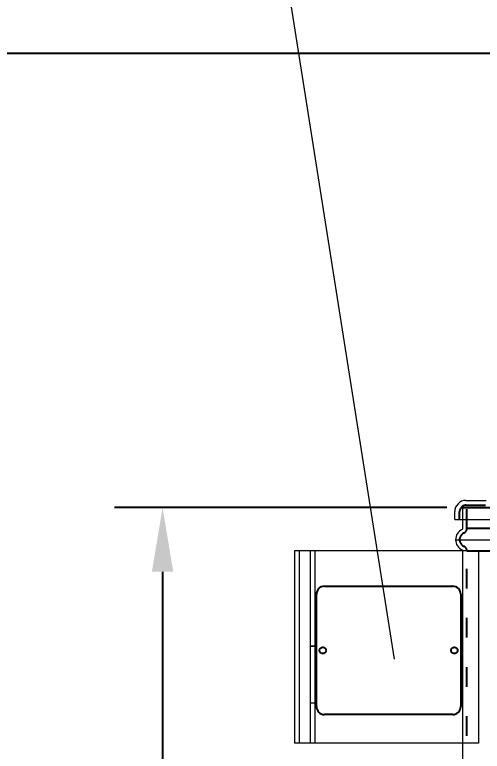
# Model space of a CAD drawing. Header units: millimetres. Extents: x 104833 to 218395, y -330386 to -125668.
# Drawn here: x 105707.8 to 105999.3, y -127072.3 to -126612.8 of the extents above; entities that cross this region are included whole.
import ezdxf

# ---------------------------------------------------------------- set-up
doc = ezdxf.new("R2010")
doc.units = ezdxf.units.MM
doc.header["$LTSCALE"] = 13
for name, pattern in [('1 实线', [0]), ('ACAD_ISO02W100', [15, 12, -3]), ('ACAD_ISO03W100', [1.18, 0.47, -0.71]), ('ACAD_ISO04W100', [30, 24, -3, 0, -3]), ('CENTER', [50.8, 31.75, -6.35, 6.35, -6.35]), ('HIDDEN', [9.525, 6.35, -3.175])]:
    doc.linetypes.add(name, pattern=pattern)
doc.layers.get('0').update_dxf_attribs({"color": 1, "linetype": 'CENTER'})
for name, color, linetype in [('1', 4, 'Continuous'), ('4', 2, 'HIDDEN'), ('粗实线', 4, 'Continuous')]:
    doc.layers.add(name, color=color, linetype=linetype)
doc.layers.add('标注、文本', color=3, linetype='Continuous', lineweight=25)
doc.layers.add('铁心', color=3, linetype='Continuous', lineweight=0)
doc.styles.get("Standard").update_dxf_attribs({"font": 'gbenor.shx', "bigfont": 'gbcbig.shx'})
doc.dimstyles.new('1-15', dxfattribs={"dimscale": 20, "dimtxt": 3.5, "dimasz": 2, "dimexe": 1.5, "dimexo": 0.5, "dimgap": 0.5, "dimtad": 1, "dimtoh": 1, "dimdec": 1, "dimdsep": 46, "dimtxsty": 'Standard', "dimcen": 2.5, "dimclrd": 3, "dimclre": 3, "dimclrt": 3, "dimadec": 0, "dimazin": 2, "dimtfac": 1, "dimtdec": 1, "dimtmove": 0, "dimatfit": 2, "dimfxl": 1, "dimarcsym": 0})

# ---------------------------------------------------------------- blocks, each defined once
blk = doc.blocks.new('*D520')
at = {"layer": 'Defpoints', "color": 0, "transparency": 16777216}
for p in [(105689.17, -126637.02), (106203.41, -126637.02), (105987.16, -127676.33)]:
    blk.add_point(p, dxfattribs=at)
at = {"layer": '标注、文本', "color": 3, "lineweight": -2, "transparency": 16777216}
for p, q in [((106193.41, -126637.02), (105659.17, -126637.02)), ((105689.17, -127636.33), (105689.17, -126677.02)), ((105977.16, -127676.33), (105659.17, -127676.33))]:
    blk.add_line(p, q, dxfattribs=at)
at = {"layer": '标注、文本', "color": 3, "transparency": 16777216}
for points in [[(105682.5, -126677.02), (105695.83, -126677.02), (105689.17, -126637.02)], [(105682.5, -127636.33), (105695.83, -127636.33), (105689.17, -127676.33)]]:
    blk.add_solid(points, dxfattribs=at)
at = {"layer": '标注、文本', "color": 3, "transparency": 16777216, "insert": (105644.17, -127156.68), "char_height": 70, "attachment_point": 5, "rotation": 90}
blk.add_mtext('40.16', dxfattribs=at)
blk = doc.blocks.new('*D521')
at = {"layer": 'Defpoints', "color": 0, "transparency": 16777216}
for p in [(105987.16, -126920.33), (105799.97, -127676.33), (105987.16, -127676.33)]:
    blk.add_point(p, dxfattribs=at)
at = {"layer": '标注、文本', "color": 3, "lineweight": -2, "transparency": 16777216}
for p, q in [((105977.16, -126920.33), (105769.97, -126920.33)), ((105799.97, -126960.33), (105799.97, -127636.33)), ((105977.16, -127676.33), (105769.97, -127676.33))]:
    blk.add_line(p, q, dxfattribs=at)
at = {"layer": '标注、文本', "color": 3, "transparency": 16777216}
for points in [[(105793.3, -126960.33), (105806.64, -126960.33), (105799.97, -126920.33)], [(105793.3, -127636.33), (105806.64, -127636.33), (105799.97, -127676.33)]]:
    blk.add_solid(points, dxfattribs=at)
at = {"layer": '标注、文本', "color": 3, "transparency": 16777216, "insert": (105754.97, -127298.33), "char_height": 70, "attachment_point": 5, "rotation": 90}
blk.add_mtext('30.31', dxfattribs=at)

msp = doc.modelspace()

# ---------------------------------------------------------------- linework, layer by layer
at = {"color": 7, "linetype": '1 实线', "lineweight": 0}
for p, q in [((105989.16, -126915.83), (106001.66, -126915.83)), ((105987.16, -126933.45), (105987.16, -126920.33)), ((105982.16, -126927.83), (105982.16, -126922.83)), ((105982.16, -126927.83), (105985.16, -126927.83)), ((105985.16, -126927.83), (106521.16, -126927.83)), ((105996.94, -126947.33), (105882.25, -126947.33)), ((105882.25, -126947.33), (105882.25, -127067.33)), ((105987.16, -127676.33), (105987.16, -126947.2)), ((105996.94, -126947.33), (105996.94, -127067.33)), ((105996.94, -127067.33), (105882.25, -127067.33))]:
    msp.add_line(p, q, dxfattribs=at)
for centre, radius, start, end in [((105989.16, -126922.83), 7, 90, 180), ((105989.66, -126940.33), 7, 113.5782, 246.4218), ((105986.66, -126933.45), 0.5, 293.5782, 0), ((105986.66, -126947.2), 0.5, 0, 66.4218), ((105986.66, -126947.2), 0.5, 0, 66.4218)]:
    msp.add_arc(centre, radius, start, end, dxfattribs=at)
at = {"layer": '1'}
for p, q in [((105900.88, -126969.41), (105980.88, -126969.41)), ((105895.88, -127044.41), (105895.88, -126974.41)), ((105985.88, -126974.41), (105985.88, -127044.41)), ((105980.88, -127049.41), (105900.88, -127049.41))]:
    msp.add_line(p, q, dxfattribs=at)
for centre, start, end in [((105900.88, -126974.41), 90, 180), ((105980.88, -126974.41), 0, 90), ((105900.88, -127044.41), 180, 270), ((105980.88, -127044.41), 270, 0)]:
    msp.add_arc(centre, 5, start, end, dxfattribs=at)
at = {"layer": '4', "color": 0}
for centre in [(105899.88, -127009.41), (105981.88, -127009.41)]:
    msp.add_circle(centre, 2, dxfattribs=at)
at = {"layer": '标注、文本', "color": 1, "linetype": 'ACAD_ISO04W100', "lineweight": 15}
msp.add_line((105982.66, -126940.33), (106518.16, -126940.33), dxfattribs=at)
at = {"layer": '标注、文本', "color": 2, "linetype": 'ACAD_ISO02W100', "lineweight": 13}
for p, q in [((105885.25, -126947.33), (105885.25, -127067.33)), ((105891.94, -126947.33), (105891.94, -127067.33)), ((105894.94, -126947.33), (105894.94, -127067.33)), ((105894.93, -127006.92), (105891.93, -127006.92)), ((105894.93, -127006.92), (105891.93, -127006.92)), ((105894.94, -127006.83), (105891.94, -127006.83)), ((105894.94, -127006.83), (105891.94, -127006.83)), ((105894.93, -127042.42), (105891.93, -127042.42)), ((105894.94, -127042.33), (105891.94, -127042.33))]:
    msp.add_line(p, q, dxfattribs=at)
at = {"layer": '粗实线', "ltscale": 2}
for p, q in [((105987.16, -126920.33), (106516.16, -126920.33)), ((106513.66, -126933.45), (105989.66, -126933.45)), ((105989.66, -126947.2), (106513.66, -126947.2))]:
    msp.add_line(p, q, dxfattribs=at)
at = {"layer": '粗实线', "color": 2, "linetype": 'ACAD_ISO03W100', "ltscale": 2}
for p, q in [((105989.16, -126918.83), (106001.66, -126918.83)), ((105989.66, -126933.45), (105989.66, -126920.33)), ((105985.16, -126927.83), (105985.16, -126922.83)), ((105989.66, -127676.33), (105989.66, -126947.2))]:
    msp.add_line(p, q, dxfattribs=at)
for centre, radius, start, end in [((105989.16, -126922.83), 4, 90, 180), ((105986.66, -126933.45), 3, 293.5782, 0), ((105989.66, -126940.33), 4.5, 113.5782, 246.4218), ((105986.66, -126947.2), 3, 0, 66.4218)]:
    msp.add_arc(centre, radius, start, end, dxfattribs=at)
at = {"layer": '铁心'}
msp.add_lwpolyline([(105944.63, -127014.82), (105828.51, -126278.41), (105828.51, -126278.41)], dxfattribs=at)

# ---------------------------------------------------------------- dimensions: what is measured, and where the dimension line sits
at = {"layer": '标注、文本'}
for base, p1, p2, text, picture, middle in [((105689.17, -126637.02), (105987.16, -127676.33), (106203.41, -126637.02), '40.16', '*D520', (105644.17, -127156.68)), ((105799.97, -127676.33), (105987.16, -126920.33), (105987.16, -127676.33), '30.31', '*D521', (105754.97, -127298.33))]:
    dim = msp.add_linear_dim(base=base, p1=p1, p2=p2, angle=90, text=text, dimstyle='1-15', dxfattribs=at)
    dim.commit()
    dim.dimension.update_dxf_attribs({"geometry": picture, "text_midpoint": middle})

doc.saveas('drawing.dxf')
